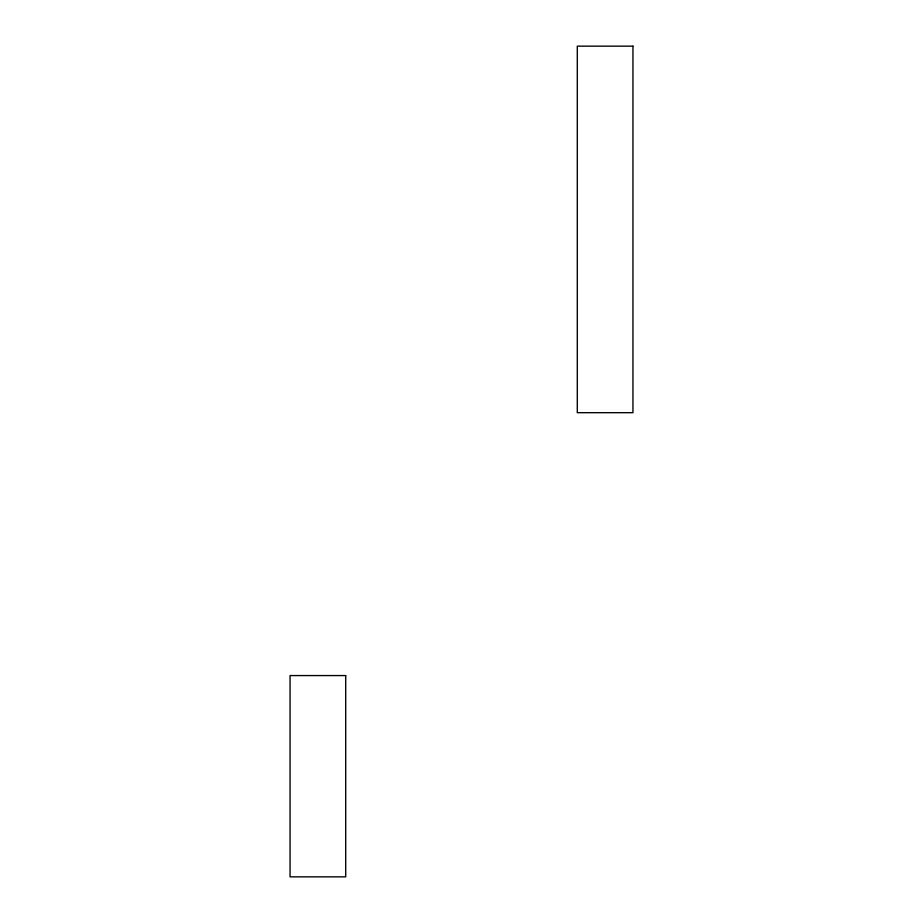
<?xml version="1.0" encoding="UTF-8"?>
<svg xmlns="http://www.w3.org/2000/svg" width="923" height="923" viewBox="0 0 923 923"><rect width="100%" height="100%" fill="white"/><g stroke="black" fill="none" stroke-linecap="round" stroke-linejoin="round"><path stroke-width="1.38" d="M632.947 46.15L577.29 46.15L577.29 412.685L632.947 412.685L632.947 46.15M345.71 675.567L290.053 675.567L290.053 876.85L345.71 876.85L345.71 675.567"/></g></svg>
